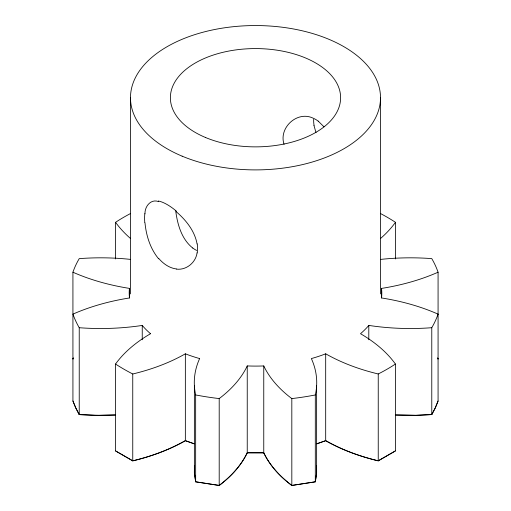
<?xml version="1.0" encoding="UTF-8"?>
<svg xmlns="http://www.w3.org/2000/svg" width="511" height="511" viewBox="0 0 511 511"><rect width="100%" height="100%" fill="white"/><g stroke="black" fill="none" stroke-linecap="round" stroke-linejoin="round"><path stroke-width="0.77" d="M194.372 385.799L194.372 472.669L195.656 481.816L219.206 485.45C230.716 476.744 240.994 465.93 247.241 452.797L247.241 365.927A124.358 71.802 0 0 0 263.759 365.946L263.759 452.816C270.019 465.943 280.29 476.769 291.826 485.45L315.306 481.816L316.443 474.955L316.603 465.789L316.628 472.662L315.306 481.816L291.826 485.45C280.303 476.75 270.051 465.93 263.759 452.816L247.241 452.797C240.962 465.917 230.71 476.725 219.206 485.45L195.656 481.816L194.372 472.669L194.41 465.802L194.372 472.669M316.628 385.799L316.628 472.662M144.983 213.834C144.677 206.553 150.777 198.581 158.653 201.615M197.067 252.888C195.745 262.59 186.311 270.376 176.461 269.118M73.233 358.211L72.926 359.073L73.341 357.924M380.433 259.422A164.395 94.912 0 0 1 431.776 258.623A192.238 110.989 0 0 1 438.074 272.222L438.074 401.014L435.302 407.861L431.776 414.574L415.922 415.334L396.114 415.034M438.074 401.014L435.302 407.861L431.776 414.574L415.922 415.334L395.329 414.964M395.425 450.906L378.242 460.833C359.955 456.444 342.063 449.993 325.686 440.674L316.884 443.791L325.686 440.674C342.076 449.974 359.955 456.425 378.242 460.833L395.425 450.906L395.425 364.043A163.354 94.311 0 0 0 360.504 333.702A114.521 66.117 0 0 0 368.801 325.411A162.868 94.03 0 0 0 431.776 327.704A186.572 107.719 0 0 0 438.068 314.15M115.531 450.906L132.758 460.852C151.058 456.438 168.949 449.987 185.352 440.674L194.142 443.784L185.352 440.674C168.962 450.006 151.058 456.457 132.758 460.852L115.531 450.906L115.531 364.043A163.961 94.663 0 0 1 150.541 333.709M115.665 414.964L99.038 415.386L79.231 414.6L75.73 407.861L72.932 400.994L72.926 272.203A186.572 107.719 0 0 1 79.224 258.643A163.226 94.241 0 0 1 130.599 259.403M114.879 415.028L95.072 415.341L79.231 414.6L75.73 407.861L72.932 400.994M263.759 452.816L247.241 452.797M318.244 121.139L323.968 126.811M192.756 248.046C181.469 239.103 177.426 224.214 175.656 210.526M176.461 211.893C186.113 220.267 194.748 231.029 197.067 243.907M158.653 258.834C150.285 248.755 146.21 235.705 144.983 222.815M315.977 132.636L313.933 125.278M437.659 357.943L438.074 359.092L437.767 358.23M284.059 144.3C278.476 127.82 297.134 110.548 313.007 118.111A34.148 25.984 86.1 0 1 318.238 121.164M431.776 327.704L431.776 414.574M380.516 213.547A199.961 115.448 0 0 1 395.469 222.311L395.469 258.968M438.068 272.216A164.363 94.893 0 0 1 381.519 288.415L381.513 297.97M380.51 97.722L380.51 293.914M395.425 364.043A179.067 103.382 0 0 1 378.242 373.963L378.242 460.833M368.795 325.411L368.795 339.758M315.306 481.816L315.306 394.946A163.807 94.573 0 0 0 311.365 358.569A114.113 65.881 0 0 0 325.686 353.81L325.686 440.674M263.778 365.946A163.565 94.433 0 0 0 291.819 398.586L291.826 485.45M247.254 365.933A164.363 94.893 0 0 1 219.2 398.58L219.206 485.45M195.656 394.946L195.656 481.816M199.66 358.569A115.71 66.8 0 0 1 185.352 353.81L185.352 440.674M79.231 327.717A164.842 95.174 0 0 0 142.25 325.437L142.243 339.764M115.537 364.043A199.961 115.448 0 0 0 132.751 373.988L132.758 460.852M130.49 97.722L130.49 293.914M72.92 272.21A163.565 94.433 0 0 0 129.462 288.396L129.455 297.97M130.484 213.553A179.067 103.382 0 0 0 115.575 222.311L115.575 258.968M79.231 414.6L79.231 327.73A202.254 116.77 0 0 1 72.932 314.131A165.187 95.365 0 0 1 129.5 297.958A130.267 75.206 0 0 1 129.436 288.408M130.477 238.465A163.718 94.522 0 0 1 115.575 222.311M150.528 333.702A114.521 66.117 0 0 1 142.243 325.418M185.352 353.81A163.82 94.58 0 0 1 132.758 373.988M199.635 358.562A164.842 95.174 0 0 0 195.681 394.946A192.251 110.996 0 0 0 219.206 398.58M315.306 394.952A186.572 107.719 0 0 1 291.826 398.58M378.242 373.969A163.354 94.311 0 0 1 325.699 353.797M438.08 314.144A163.565 94.433 0 0 0 381.538 297.951A124.358 71.802 0 0 0 381.519 288.408M395.469 222.311A163.82 94.58 0 0 1 380.561 238.471M314.048 125.297A35.598 25.678 42.7 0 1 313.69 119.21M197.227 243.932A35.598 25.85 41.7 0 1 197.163 252.926M176.448 268.952A35.968 25.493 74.4 0 1 158.832 258.54M144.773 222.636A35.598 13.669 73 0 1 144.824 213.617M158.308 200.989A35.968 14.678 49 0 1 176.544 211.311M196.652 250.435A34.148 25.991 86.1 0 1 192.762 248.02M182.146 156.168A125.01 72.172 0 0 0 379.839 105.177A125.01 72.172 0 0 0 204.509 31.829A125.01 72.172 0 0 0 182.146 156.168M205.556 137.516A85.113 49.139 0 0 0 340.16 102.8A85.113 49.139 0 0 0 220.784 52.857A85.113 49.139 0 0 0 205.556 137.516"/></g></svg>
